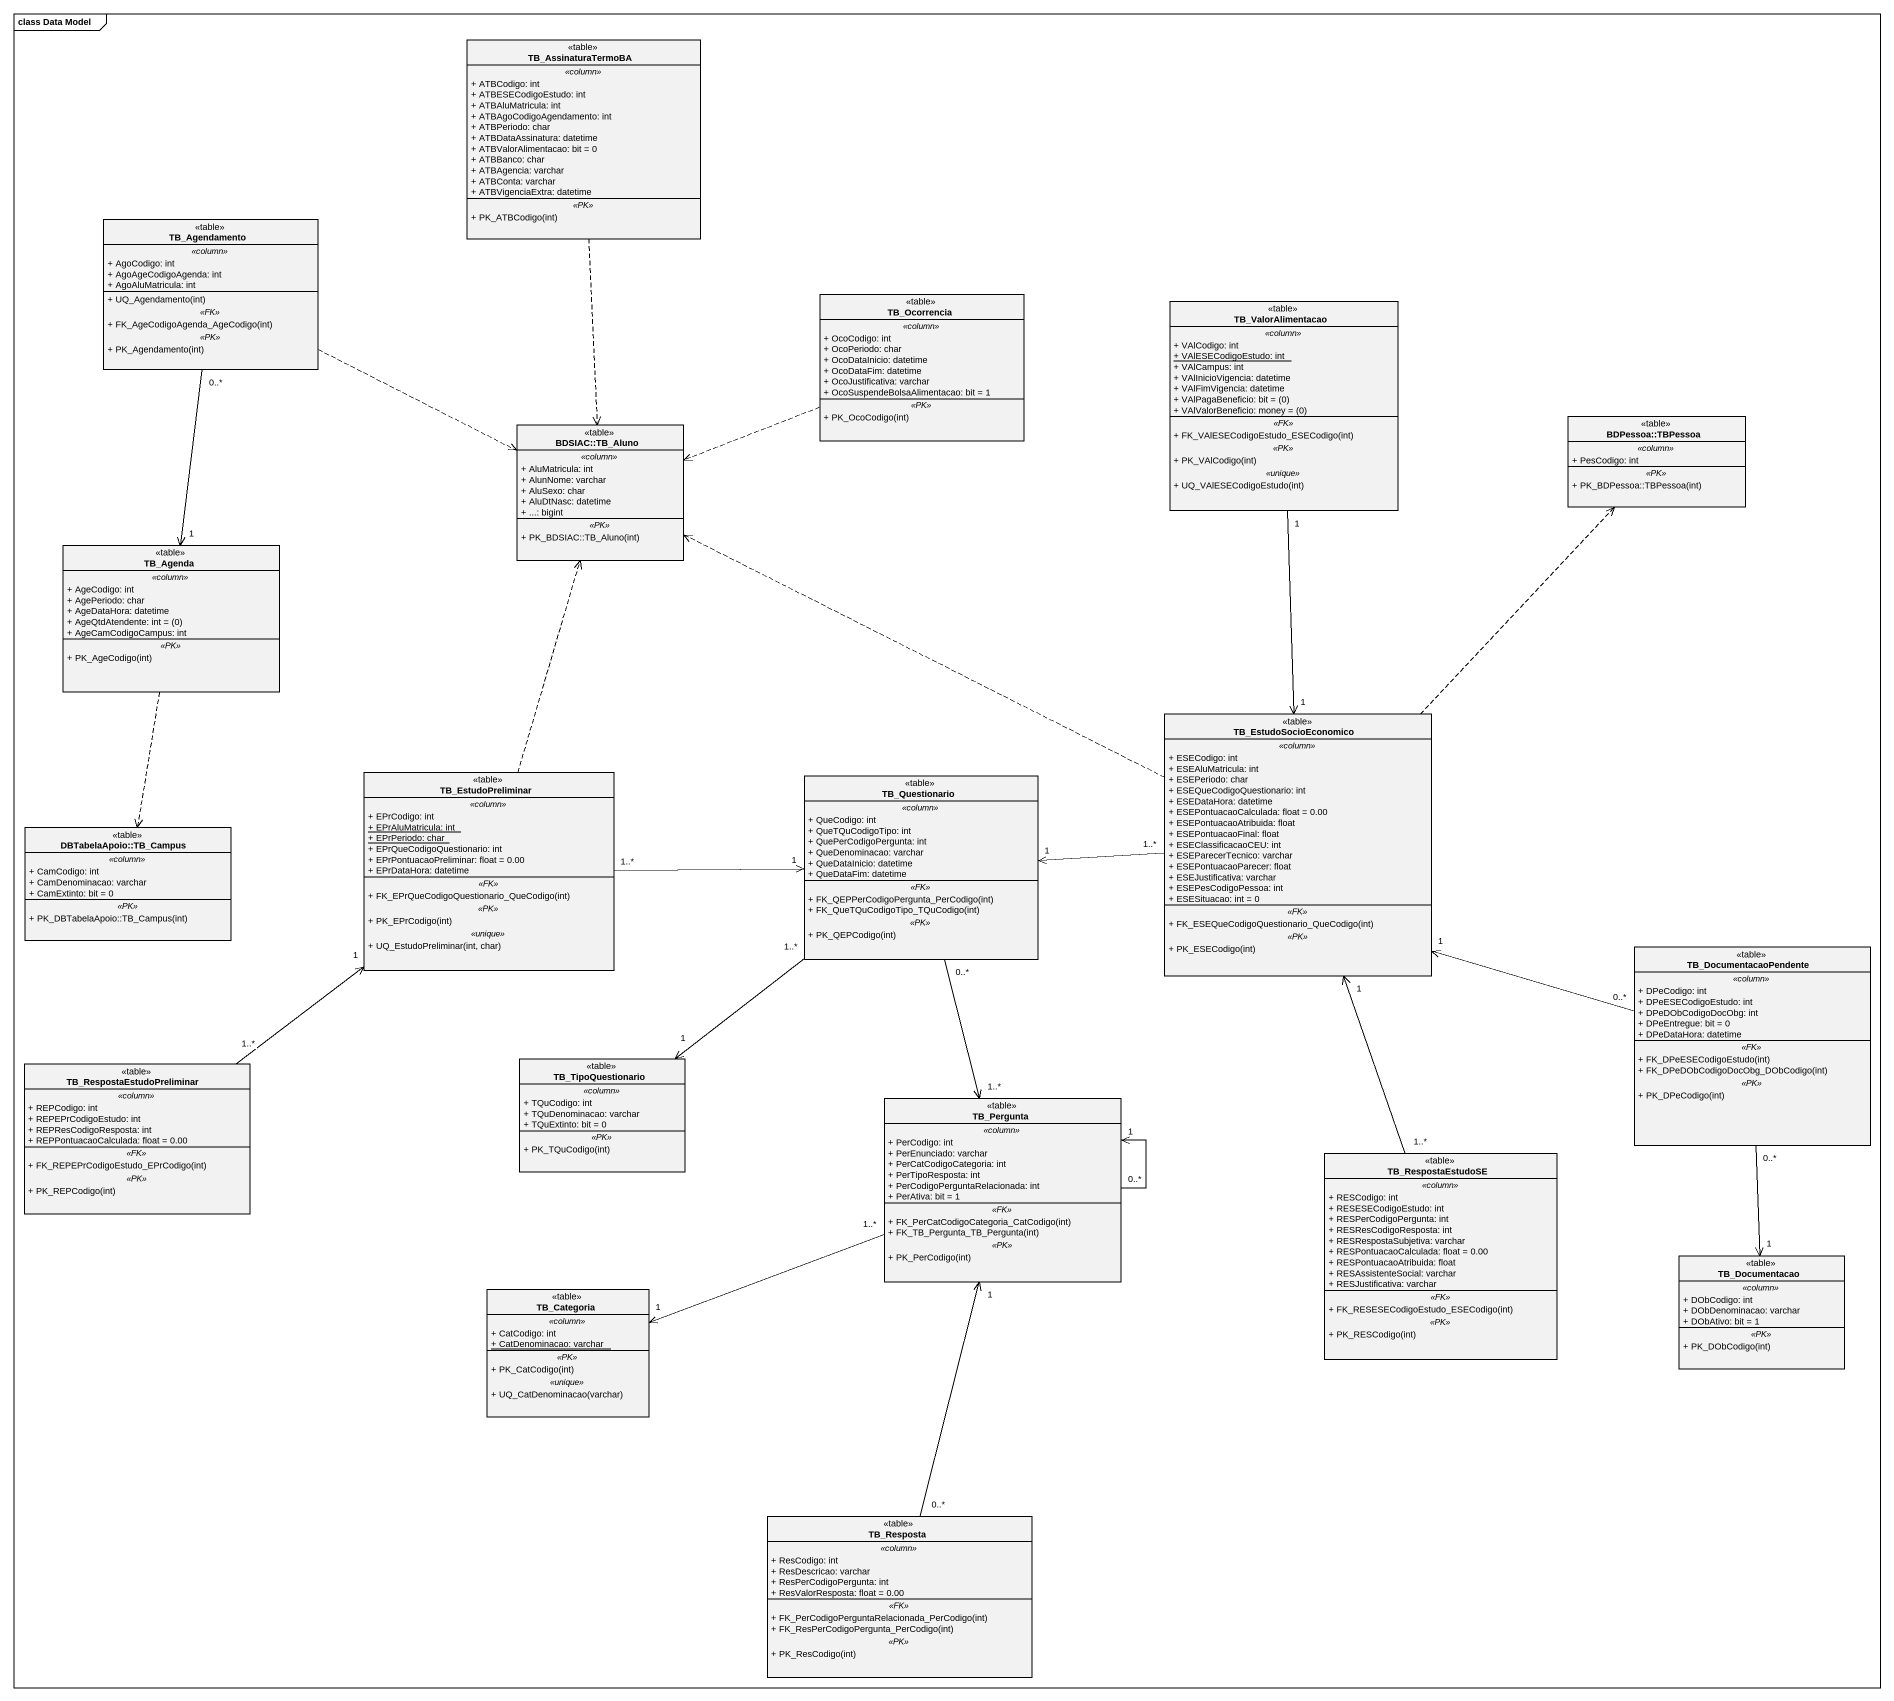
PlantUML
@startuml
mainframe class Data Model
hide circle
hide empty members
skinparam classAttributeIconSize 0
class TB_AssinaturaTermoBA <<table>> {
  .. <<column>> ..
  + ATBCodigo: int
  + ATBESECodigoEstudo: int
  + ATBAluMatricula: int
  + ATBAgoCodigoAgendamento: int
  + ATBPeriodo: char
  + ATBDataAssinatura: datetime
  + ATBValorAlimentacao: bit = 0
  + ATBBanco: char
  + ATBAgencia: varchar
  + ATBConta: varchar
  + ATBVigenciaExtra: datetime
  .. <<PK>> ..
  + PK_ATBCodigo(int)
}
class TB_Agendamento <<table>> {
  .. <<column>> ..
  + AgoCodigo: int
  + AgoAgeCodigoAgenda: int
  + AgoAluMatricula: int
  --
  + UQ_Agendamento(int)
  .. <<FK>> ..
  + FK_AgeCodigoAgenda_AgeCodigo(int)
  .. <<PK>> ..
  + PK_Agendamento(int)
}
class TB_Ocorrencia <<table>> {
  .. <<column>> ..
  + OcoCodigo: int
  + OcoPeriodo: char
  + OcoDataInicio: datetime
  + OcoDataFim: datetime
  + OcoJustificativa: varchar
  + OcoSuspendeBolsaAlimentacao: bit = 1
  .. <<PK>> ..
  + PK_OcoCodigo(int)
}
class TB_ValorAlimentacao <<table>> {
  .. <<column>> ..
  + VAlCodigo: int
  {static} + VAlESECodigoEstudo: int
  + VAlCampus: int
  + VAlInicioVigencia: datetime
  + VAlFimVigencia: datetime
  {field} + VAlPagaBeneficio: bit = (0)
  {field} + VAlValorBeneficio: money = (0)
  .. <<FK>> ..
  + FK_VAlESECodigoEstudo_ESECodigo(int)
  .. <<PK>> ..
  + PK_VAlCodigo(int)
  .. <<unique>> ..
  + UQ_VAlESECodigoEstudo(int)
}
class "BDSIAC::TB_Aluno" as BDSIAC_TB_Aluno <<table>> {
  .. <<column>> ..
  + AluMatricula: int
  + AlunNome: varchar
  + AluSexo: char
  + AluDtNasc: datetime
  + ...: bigint
  .. <<PK>> ..
  + PK_BDSIAC::TB_Aluno(int)
}
class "BDPessoa::TBPessoa" as BDPessoa_TBPessoa <<table>> {
  .. <<column>> ..
  + PesCodigo: int
  .. <<PK>> ..
  + PK_BDPessoa::TBPessoa(int)
}
class TB_Agenda <<table>> {
  .. <<column>> ..
  + AgeCodigo: int
  + AgePeriodo: char
  + AgeDataHora: datetime
  {field} + AgeQtdAtendente: int = (0)
  + AgeCamCodigoCampus: int
  .. <<PK>> ..
  + PK_AgeCodigo(int)
}
class TB_EstudoSocioEconomico <<table>> {
  .. <<column>> ..
  + ESECodigo: int
  + ESEAluMatricula: int
  + ESEPeriodo: char
  + ESEQueCodigoQuestionario: int
  + ESEDataHora: datetime
  + ESEPontuacaoCalculada: float = 0.00
  + ESEPontuacaoAtribuida: float
  + ESEPontuacaoFinal: float
  + ESEClassificacaoCEU: int
  + ESEParecerTecnico: varchar
  + ESEPontuacaoParecer: float
  + ESEJustificativa: varchar
  + ESEPesCodigoPessoa: int
  + ESESituacao: int = 0
  .. <<FK>> ..
  + FK_ESEQueCodigoQuestionario_QueCodigo(int)
  .. <<PK>> ..
  + PK_ESECodigo(int)
}
class TB_EstudoPreliminar <<table>> {
  .. <<column>> ..
  + EPrCodigo: int
  {static} + EPrAluMatricula: int
  {static} + EPrPeriodo: char
  + EPrQueCodigoQuestionario: int
  + EPrPontuacaoPreliminar: float = 0.00
  + EPrDataHora: datetime
  .. <<FK>> ..
  + FK_EPrQueCodigoQuestionario_QueCodigo(int)
  .. <<PK>> ..
  + PK_EPrCodigo(int)
  .. <<unique>> ..
  + UQ_EstudoPreliminar(int, char)
}
class TB_Questionario <<table>> {
  .. <<column>> ..
  + QueCodigo: int
  + QueTQuCodigoTipo: int
  + QuePerCodigoPergunta: int
  + QueDenominacao: varchar
  + QueDataInicio: datetime
  + QueDataFim: datetime
  .. <<FK>> ..
  + FK_QEPPerCodigoPergunta_PerCodigo(int)
  + FK_QueTQuCodigoTipo_TQuCodigo(int)
  .. <<PK>> ..
  + PK_QEPCodigo(int)
}
class "DBTabelaApoio::TB_Campus" as DBTabelaApoio_TB_Campus <<table>> {
  .. <<column>> ..
  + CamCodigo: int
  + CamDenominacao: varchar
  + CamExtinto: bit = 0
  .. <<PK>> ..
  + PK_DBTabelaApoio::TB_Campus(int)
}
class TB_DocumentacaoPendente <<table>> {
  .. <<column>> ..
  + DPeCodigo: int
  + DPeESECodigoEstudo: int
  + DPeDObCodigoDocObg: int
  + DPeEntregue: bit = 0
  + DPeDataHora: datetime
  .. <<FK>> ..
  + FK_DPeESECodigoEstudo(int)
  + FK_DPeDObCodigoDocObg_DObCodigo(int)
  .. <<PK>> ..
  + PK_DPeCodigo(int)
}
class TB_RespostaEstudoPreliminar <<table>> {
  .. <<column>> ..
  + REPCodigo: int
  + REPEPrCodigoEstudo: int
  + REPResCodigoResposta: int
  + REPPontuacaoCalculada: float = 0.00
  .. <<FK>> ..
  + FK_REPEPrCodigoEstudo_EPrCodigo(int)
  .. <<PK>> ..
  + PK_REPCodigo(int)
}
class TB_TipoQuestionario <<table>> {
  .. <<column>> ..
  + TQuCodigo: int
  + TQuDenominacao: varchar
  + TQuExtinto: bit = 0
  .. <<PK>> ..
  + PK_TQuCodigo(int)
}
class TB_Pergunta <<table>> {
  .. <<column>> ..
  + PerCodigo: int
  + PerEnunciado: varchar
  + PerCatCodigoCategoria: int
  + PerTipoResposta: int
  + PerCodigoPerguntaRelacionada: int
  + PerAtiva: bit = 1
  .. <<FK>> ..
  + FK_PerCatCodigoCategoria_CatCodigo(int)
  + FK_TB_Pergunta_TB_Pergunta(int)
  .. <<PK>> ..
  + PK_PerCodigo(int)
}
class TB_RespostaEstudoSE <<table>> {
  .. <<column>> ..
  + RESCodigo: int
  + RESESECodigoEstudo: int
  + RESPerCodigoPergunta: int
  + RESResCodigoResposta: int
  + RESRespostaSubjetiva: varchar
  + RESPontuacaoCalculada: float = 0.00
  + RESPontuacaoAtribuida: float
  + RESAssistenteSocial: varchar
  + RESJustificativa: varchar
  .. <<FK>> ..
  + FK_RESESECodigoEstudo_ESECodigo(int)
  .. <<PK>> ..
  + PK_RESCodigo(int)
}
class TB_Documentacao <<table>> {
  .. <<column>> ..
  + DObCodigo: int
  + DObDenominacao: varchar
  + DObAtivo: bit = 1
  .. <<PK>> ..
  + PK_DObCodigo(int)
}
class TB_Categoria <<table>> {
  .. <<column>> ..
  + CatCodigo: int
  {static} + CatDenominacao: varchar
  .. <<PK>> ..
  + PK_CatCodigo(int)
  .. <<unique>> ..
  + UQ_CatDenominacao(varchar)
}
class TB_Resposta <<table>> {
  .. <<column>> ..
  + ResCodigo: int
  + ResDescricao: varchar
  + ResPerCodigoPergunta: int
  + ResValorResposta: float = 0.00
  .. <<FK>> ..
  + FK_PerCodigoPerguntaRelacionada_PerCodigo(int)
  + FK_ResPerCodigoPergunta_PerCodigo(int)
  .. <<PK>> ..
  + PK_ResCodigo(int)
}
TB_AssinaturaTermoBA ..> BDSIAC_TB_Aluno
TB_Agendamento .right.> BDSIAC_TB_Aluno
TB_Agendamento "0..*" --> "1" TB_Agenda
TB_Ocorrencia .left.> BDSIAC_TB_Aluno
TB_ValorAlimentacao "1" --> "1" TB_EstudoSocioEconomico
TB_Agenda ..> DBTabelaApoio_TB_Campus
TB_EstudoSocioEconomico .left.> BDSIAC_TB_Aluno
TB_EstudoSocioEconomico .up.> BDPessoa_TBPessoa
TB_EstudoSocioEconomico "1..*" -left-> "1" TB_Questionario
TB_EstudoPreliminar .up.> BDSIAC_TB_Aluno
TB_EstudoPreliminar "1..*" -right-> "1" TB_Questionario
TB_Questionario "1..*" --> "1" TB_TipoQuestionario
TB_Questionario "0..*" --> "1..*" TB_Pergunta
TB_DocumentacaoPendente "0..*" -left-> "1" TB_EstudoSocioEconomico
TB_DocumentacaoPendente "0..*" --> "1" TB_Documentacao
TB_RespostaEstudoPreliminar "1..*" -up-> "1" TB_EstudoPreliminar
TB_Pergunta "0..*" --> "1" TB_Pergunta
TB_Pergunta "1..*" -left-> "1" TB_Categoria
TB_RespostaEstudoSE "1..*" -up-> "1" TB_EstudoSocioEconomico
TB_Resposta "0..*" -up-> "1" TB_Pergunta
@enduml
